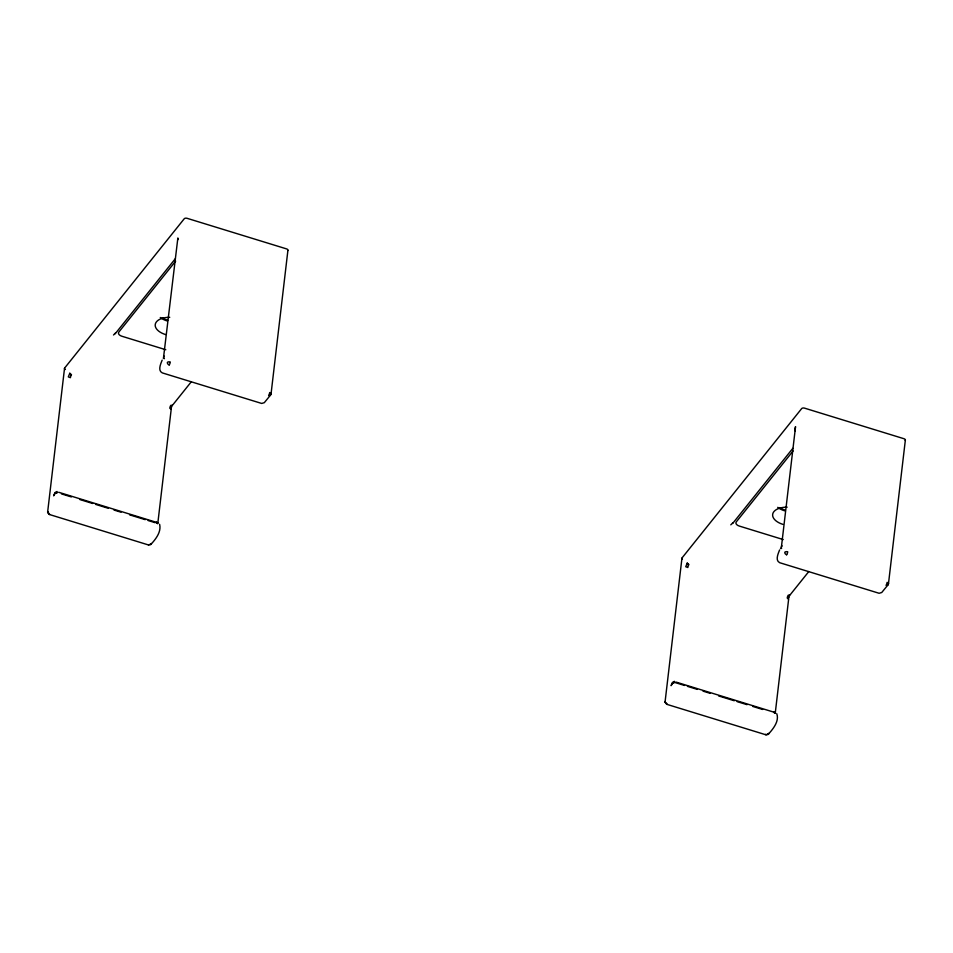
<?xml version="1.0" encoding="UTF-8"?>
<svg xmlns="http://www.w3.org/2000/svg" width="953" height="953" viewBox="0 0 953 953"><rect width="100%" height="100%" fill="white"/><g stroke="black" fill="none" stroke-linecap="round" stroke-linejoin="round"><path stroke-width="1.43" d="M178.151 239.537L177.866 237.976L163.451 358.197L164.404 358.673M795.338 431.078L794.802 429.66L795.552 426.634L781.281 548.118L780.495 548.475L781.615 548.428M47.65 511.964L64.53 368.299M157.853 522.947L171.159 409.647M271.045 393.958L287.913 250.294M665.087 701.789L681.955 558.124M775.289 712.784L788.596 599.485M888.47 583.784L905.35 440.119M115.516 332.99L113.502 334.991M732.964 522.685L730.808 524.829M163.856 357.196L164.309 356.16M781.293 547.022L782.068 545.843M162.165 360.127C160.771 363.689 157.495 370.61 162.272 372.885L261.67 403.441L264.303 402.678L270.497 395.102M779.602 549.952C778.208 553.526 774.932 560.435 779.709 562.711L879.107 593.278L881.739 592.504L887.934 584.939M115.206 333.741L175.4 258.608M175.65 261.134L118.875 332.001A5.623 3.05 6.7 0 0 121.924 336.254L165.798 349.739M172.767 404.918L191.279 381.808M150.943 544.342C155.732 539.148 161.498 531.917 159.616 524.281M732.631 523.495L792.836 448.339M793.087 450.972L736.312 521.839A5.623 3.05 6.7 0 0 739.361 526.08L783.235 539.565M790.204 594.755L808.823 571.514M768.38 734.179C773.038 729.009 779.53 721.195 776.755 713.654M163.451 358.197L163.821 358.435M55.298 493.189L53.654 495.822L54.94 492.653L57.037 491.51A2.251 0.608 -72.9 0 0 57.49 492.51L55.298 493.189L56.346 492.391L55.822 492.796M672.735 683.027L671.091 685.672L672.365 682.491L674.462 681.335A2.251 0.608 -72.9 0 0 674.927 682.336L672.735 683.027L673.783 682.217L673.259 682.634M58.693 492.272L158.091 522.84M676.13 682.11L775.516 712.665M61.445 493.892L71.38 496.942M79.897 499.563L92.679 503.494M95.526 504.363L108.297 508.294M113.979 510.046L121.079 512.226M129.596 514.846L145.213 519.647M148.06 520.517L155.16 522.697M674.617 682.408L684.552 685.469M687.399 686.339L697.334 689.4M703.016 691.139L710.116 693.319M718.633 695.94L734.251 700.741M737.086 701.622L747.033 704.672M752.715 706.423L762.65 709.473M49.258 514.453L148.644 545.009M666.683 704.291L766.081 734.846M774.312 712.892L774.956 713.309L773.86 711.903A2.251 0.608 -72.9 0 0 773.824 712.296M157.674 523.685L156.876 523.066A2.251 0.608 -72.9 0 1 156.709 523.161M157.471 523.471L156.423 522.065A2.251 0.608 -72.9 0 0 156.411 522.78M795.219 428.528L795.243 430.232M167.728 320.303A15.462 8.374 6.7 0 1 162.26 317.766M167.192 320.958A16.868 9.137 6.7 0 1 160.283 317.504M165.596 334.574A16.868 9.137 6.7 0 1 155.327 324.068A16.868 9.137 6.7 0 1 169.741 317.325M785.153 510.129A15.462 8.374 6.7 0 1 779.685 507.592M784.629 510.796A16.868 9.137 6.7 0 1 777.719 507.341M783.032 524.412A16.868 9.137 6.7 0 1 772.752 513.893A16.868 9.137 6.7 0 1 787.166 507.163M150.121 544.056A2.251 1.215 6.7 0 0 151.336 543.496A2.251 1.787 38.7 0 1 149.037 544.735A2.251 0.608 -72.9 0 1 148.418 544.711M287.77 250.591A2.251 1.215 6.7 0 0 286.543 248.888L187.157 218.332A2.251 1.215 6.7 0 0 184.239 218.761L64.673 368.001A2.251 1.215 6.7 0 0 65.388 369.49M765.819 734.203A2.251 0.608 -72.9 0 0 766.474 734.56A2.251 1.787 38.7 0 0 768.761 733.322A2.251 1.215 6.7 0 1 767.558 733.893M682.408 559.066A2.251 1.215 6.7 0 1 682.11 557.827L801.664 408.587A2.251 1.215 6.7 0 1 804.594 408.158L903.98 438.725A2.251 1.215 6.7 0 1 905.195 440.417M171.302 407.61L171.159 409.337L169.789 408.253A2.251 0.608 -72.9 0 1 170.861 405.311L172.398 405.216L171.302 407.61M788.727 597.448L788.596 599.163L787.226 598.079A2.251 0.608 -72.9 0 1 788.298 595.137L789.823 595.041L788.727 597.448M69.795 373.266L68.318 376.888L70.403 377.698A2.251 0.608 -72.9 0 1 71.475 374.755L69.795 373.266M687.22 563.092L685.743 566.725L687.84 567.523A2.251 0.608 -72.9 0 1 688.912 564.581L687.22 563.092M170.813 408.122L170.718 408.706L170.813 408.122M788.25 597.948L788.143 598.544L788.25 597.948M70.474 374.184L70.713 374.874L70.474 374.184M687.899 564.009L688.149 564.712L687.899 564.009M47.805 511.666A2.251 1.787 38.7 0 0 49.651 514.179A2.251 0.608 -72.9 0 1 49.02 513.357A2.251 1.215 6.7 0 1 47.805 511.666M270.89 394.256A2.251 1.215 6.7 0 0 269.675 392.553A2.251 0.608 -72.9 0 1 268.603 395.495A2.251 1.787 38.7 0 0 270.89 394.256M169.205 364.939A2.251 0.608 -72.9 0 0 170.277 361.997A2.251 1.215 6.7 0 0 167.359 362.414A2.251 1.787 38.7 0 0 169.205 364.939M888.327 584.082A2.251 1.215 6.7 0 0 887.1 582.378A2.251 0.608 -72.9 0 1 886.028 585.321A2.251 1.787 38.7 0 0 888.327 584.082M786.642 554.765A2.251 0.608 -72.9 0 0 787.714 551.823A2.251 1.215 6.7 0 0 784.795 552.252A2.251 1.787 38.7 0 0 786.642 554.765M665.23 701.491A2.251 1.215 6.7 0 0 666.457 703.195A2.251 0.608 -72.9 0 0 667.088 704.005A2.251 1.787 38.7 0 1 665.23 701.491"/></g></svg>
